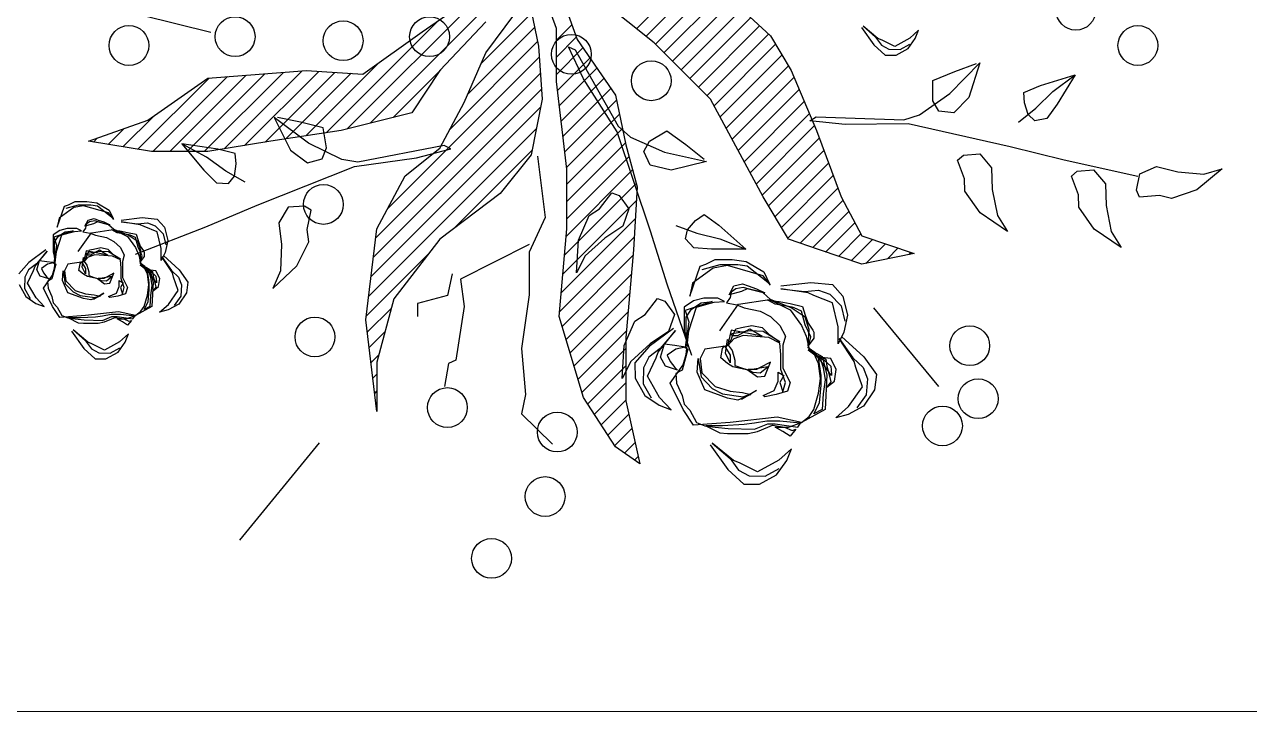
# Model space of a CAD drawing. Header units: inches. Extents: x 2744 to 7136, y -4349 to -2068.
# Drawn here: x 5861.97 to 5880.01, y -4260.3 to -4250.18 of the extents above; entities that cross this region are included whole.
import ezdxf

# ---------------------------------------------------------------- set-up
doc = ezdxf.new("R2010")
doc.units = ezdxf.units.IN
doc.header["$MEASUREMENT"] = 0
doc.linetypes.add('1', pattern=[0])
doc.layers.add('DIM', color=40, linetype='1', lineweight=0)
doc.layers.add('TREE', color=3, linetype='Continuous')

# ---------------------------------------------------------------- blocks, each defined once
blk = doc.blocks.new('06')
at = {"layer": 'TREE', "color": 97, "true_color": 0x446a2a}
for p, q in [((399.31794, 40.30515), (399.48347, 40.47068)), ((399.33501, 40.30943), (399.47364, 40.44806)), ((399.53324, 40.37977), (399.57249, 40.41901)), ((399.54034, 40.37408), (399.58177, 40.4155)), ((399.37367, 40.37736), (399.41072, 40.40315)), ((399.47364, 40.37989), (399.46525, 40.40315)), ((399.54734, 40.36828), (399.59003, 40.41098)), ((399.55373, 40.36189), (399.59829, 40.40645)), ((399.59878, 40.40619), (399.63303, 40.37433)), ((399.42121, 40.36169), (399.44987, 40.40062)), ((399.54634, 40.36927), (399.5072, 40.40062)), ((399.56012, 40.35549), (399.60502, 40.40038)), ((399.56652, 40.34909), (399.61164, 40.39422)), ((399.21638, 40.37686), (399.16535, 40.3895)), ((399.30232, 40.30231), (399.38583, 40.38583)), ((399.42121, 40.38495), (399.38695, 40.34854)), ((399.41779, 40.35384), (399.45516, 40.39121)), ((399.45477, 40.39304), (399.46036, 40.36675)), ((399.48133, 40.39304), (399.48902, 40.3718)), ((399.57291, 40.3427), (399.61827, 40.38806)), ((399.32963, 40.34601), (399.37367, 40.37736)), ((399.40792, 40.33118), (399.4574, 40.38066)), ((399.47364, 40.37132), (399.48506, 40.38274)), ((399.47364, 40.34045), (399.47364, 40.37989)), ((399.5793, 40.3363), (399.6249, 40.38189)), ((399.58569, 40.3299), (399.63152, 40.37573)), ((399.39451, 40.30498), (399.45964, 40.37011)), ((399.46036, 40.36675), (399.46315, 40.32731)), ((399.47364, 40.35853), (399.48846, 40.37335)), ((399.48257, 40.36633), (399.48753, 40.36402)), ((399.49395, 40.34249), (399.48257, 40.36633)), ((399.48902, 40.3718), (399.51768, 40.33034)), ((399.58829, 40.32731), (399.54634, 40.36927)), ((399.59095, 40.32237), (399.63672, 40.36814)), ((399.63303, 40.37433), (399.64841, 40.34854)), ((399.34814, 40.24582), (399.46093, 40.35862)), ((399.40513, 40.32478), (399.42121, 40.36169)), ((399.47364, 40.34574), (399.49339, 40.36549)), ((399.47443, 40.33374), (399.49861, 40.35793)), ((399.48753, 40.36402), (399.51968, 40.30709)), ((399.59542, 40.31405), (399.6415, 40.36013)), ((399.21428, 40.34298), (399.28769, 40.34854)), ((399.22639, 40.29033), (399.28435, 40.34829)), ((399.24165, 40.2928), (399.29684, 40.34799)), ((399.28719, 40.29998), (399.34212, 40.3549)), ((399.28769, 40.34854), (399.32963, 40.34601)), ((399.35208, 40.31371), (399.38759, 40.34922)), ((399.38695, 40.34854), (399.36598, 40.31719)), ((399.47578, 40.3223), (399.50384, 40.35036)), ((399.59989, 40.30573), (399.64628, 40.35212)), ((399.64841, 40.34854), (399.66729, 40.30405)), ((399.75384, 40.34112), (399.77004, 40.34785)), ((399.76654, 40.33149), (399.78886, 40.35438)), ((399.78886, 40.35438), (399.78052, 40.32853)), ((399.16213, 40.29002), (399.21516, 40.34305)), ((399.16954, 40.31163), (399.21428, 40.34298)), ((399.17327, 40.28837), (399.22899, 40.3441)), ((399.18606, 40.28837), (399.24283, 40.34514)), ((399.19885, 40.28837), (399.25667, 40.34619)), ((399.21164, 40.28837), (399.27051, 40.34724)), ((399.25691, 40.29527), (399.3089, 40.34726)), ((399.27207, 40.29765), (399.32096, 40.34654)), ((399.33931, 40.2242), (399.46178, 40.34667)), ((399.48133, 40.27523), (399.47364, 40.34045)), ((399.47713, 40.31086), (399.50907, 40.3428)), ((399.51881, 40.30287), (399.49395, 40.34249)), ((399.60436, 40.29741), (399.65052, 40.34357)), ((399.75368, 40.32613), (399.75384, 40.34112)), ((399.83388, 40.33753), (399.85965, 40.34542)), ((399.84303, 40.33291), (399.85965, 40.34542)), ((399.85965, 40.34542), (399.8464, 40.3236)), ((399.3375, 40.2096), (399.46263, 40.33473)), ((399.47848, 40.29942), (399.51429, 40.33524)), ((399.51768, 40.33034), (399.52537, 40.29343)), ((399.60883, 40.2891), (399.65433, 40.33459)), ((399.74388, 40.31567), (399.76654, 40.33149)), ((399.82152, 40.33227), (399.83388, 40.33753)), ((399.822, 40.32453), (399.82152, 40.33227)), ((399.83052, 40.32049), (399.84303, 40.33291)), ((399.33569, 40.19501), (399.46193, 40.32124)), ((399.38695, 40.2909), (399.40513, 40.32478)), ((399.46315, 40.32731), (399.45477, 40.28584)), ((399.47983, 40.28798), (399.51846, 40.32661)), ((399.62744, 40.25449), (399.58829, 40.32731)), ((399.61331, 40.28078), (399.65814, 40.32561)), ((399.75827, 40.31848), (399.75368, 40.32613)), ((399.78052, 40.32853), (399.76936, 40.31709)), ((399.8176, 40.31013), (399.83052, 40.32049)), ((399.82474, 40.3158), (399.822, 40.32453)), ((399.8464, 40.3236), (399.83871, 40.31284)), ((399.1255, 40.29596), (399.16954, 40.31163)), ((399.15113, 40.29181), (399.17425, 40.31493)), ((399.26352, 40.31369), (399.27574, 40.28943)), ((399.2891, 40.29451), (399.26352, 40.31369)), ((399.28312, 40.31013), (399.26605, 40.31359)), ((399.36598, 40.31719), (399.31355, 40.30405)), ((399.48118, 40.27654), (399.52066, 40.31603)), ((399.61778, 40.27246), (399.66195, 40.31663)), ((399.66233, 40.31112), (399.66689, 40.31415)), ((399.66689, 40.31415), (399.73223, 40.31196)), ((399.73223, 40.31196), (399.74388, 40.31567)), ((399.76936, 40.31709), (399.75827, 40.31848)), ((399.82978, 40.31109), (399.82474, 40.3158)), ((399.83871, 40.31284), (399.82978, 40.31109)), ((399.14012, 40.29359), (399.15187, 40.30534)), ((399.31355, 40.30405), (399.26112, 40.29596)), ((399.30016, 40.30598), (399.28312, 40.31013)), ((399.30263, 40.29119), (399.30016, 40.30598)), ((399.33389, 40.18041), (399.45868, 40.30521)), ((399.48133, 40.26391), (399.52287, 40.30545)), ((399.5437, 40.22902), (399.51881, 40.30287)), ((399.51968, 40.30709), (399.5289, 40.29908)), ((399.54294, 40.29616), (399.55582, 40.30382)), ((399.55582, 40.30382), (399.57, 40.29349)), ((399.62225, 40.26414), (399.66576, 40.30765)), ((399.68862, 40.30842), (399.66233, 40.31112)), ((399.66729, 40.30405), (399.68546, 40.25449)), ((399.73539, 40.30902), (399.68862, 40.30842)), ((399.81139, 40.29182), (399.73539, 40.30902)), ((399.17234, 40.28837), (399.1255, 40.29596)), ((399.12911, 40.29537), (399.13202, 40.29828)), ((399.22163, 40.29011), (399.19496, 40.29394)), ((399.19496, 40.29394), (399.21141, 40.27441)), ((399.2133, 40.28414), (399.19496, 40.29394)), ((399.26112, 40.29596), (399.21428, 40.28837)), ((399.31393, 40.28236), (399.2891, 40.29451)), ((399.48133, 40.25112), (399.52507, 40.29486)), ((399.52537, 40.29343), (399.53376, 40.26208)), ((399.5289, 40.29908), (399.55422, 40.28797)), ((399.5388, 40.28826), (399.54294, 40.29616)), ((399.57, 40.29349), (399.58367, 40.28269)), ((399.62672, 40.25583), (399.66934, 40.29844)), ((399.21428, 40.28837), (399.17234, 40.28837)), ((399.22758, 40.27379), (399.2133, 40.28414)), ((399.23466, 40.28681), (399.22163, 40.29011)), ((399.23537, 40.27909), (399.23466, 40.28681)), ((399.27574, 40.28943), (399.28853, 40.27984)), ((399.29928, 40.28293), (399.30263, 40.29119)), ((399.39023, 40.29272), (399.326, 40.2805)), ((399.36109, 40.27017), (399.38695, 40.2909)), ((399.36964, 40.28372), (399.3952, 40.29043)), ((399.3952, 40.29043), (399.39023, 40.29272)), ((399.39707, 40.2308), (399.45544, 40.28917)), ((399.45477, 40.28584), (399.4317, 40.25702)), ((399.45966, 40.28483), (399.46525, 40.23933)), ((399.48133, 40.23833), (399.52771, 40.2847)), ((399.54338, 40.27806), (399.5388, 40.28826)), ((399.55422, 40.28797), (399.58537, 40.28083)), ((399.63147, 40.24779), (399.67277, 40.28909)), ((399.7721, 40.282), (399.77652, 40.28572)), ((399.77652, 40.28572), (399.7887, 40.28668)), ((399.7887, 40.28668), (399.79743, 40.27627)), ((399.85147, 40.28185), (399.81139, 40.29182)), ((399.23401, 40.27005), (399.23537, 40.27909)), ((399.25089, 40.24841), (399.32334, 40.2771)), ((399.28853, 40.27984), (399.29928, 40.28293)), ((399.326, 40.2805), (399.31393, 40.28236)), ((399.32334, 40.2771), (399.36964, 40.28372)), ((399.48133, 40.23073), (399.48133, 40.27523)), ((399.55896, 40.27449), (399.54338, 40.27806)), ((399.58537, 40.28083), (399.55896, 40.27449)), ((399.63628, 40.23981), (399.6762, 40.27973)), ((399.77739, 40.26808), (399.7721, 40.282)), ((399.79743, 40.27627), (399.79803, 40.26001)), ((399.90638, 40.26979), (399.85147, 40.28185)), ((399.86129, 40.2738), (399.87346, 40.27475)), ((399.87346, 40.27475), (399.88219, 40.26435)), ((399.90779, 40.27164), (399.9202, 40.27715)), ((399.9202, 40.27715), (399.936, 40.27323)), ((399.96917, 40.2754), (399.95026, 40.2598)), ((399.9555, 40.27152), (399.96917, 40.2754)), ((399.21141, 40.27441), (399.22066, 40.26496)), ((399.24193, 40.26554), (399.22758, 40.27379)), ((399.22975, 40.26461), (399.23401, 40.27005)), ((399.34012, 40.23073), (399.36109, 40.27017)), ((399.48084, 40.22505), (399.53041, 40.27462)), ((399.64109, 40.23182), (399.67964, 40.27037)), ((399.77765, 40.25887), (399.77739, 40.26808)), ((399.85686, 40.27008), (399.86129, 40.2738)), ((399.86216, 40.25616), (399.85686, 40.27008)), ((399.90534, 40.25967), (399.90779, 40.27164)), ((399.936, 40.27323), (399.9555, 40.27152)), ((399.4317, 40.25702), (399.38695, 40.22314)), ((399.47964, 40.21106), (399.53311, 40.26453)), ((399.50573, 40.24569), (399.51485, 40.25746)), ((399.51485, 40.25746), (399.52033, 40.25561)), ((399.53376, 40.26208), (399.53096, 40.21505)), ((399.64589, 40.22384), (399.68307, 40.26102)), ((399.78908, 40.24259), (399.77765, 40.25887)), ((399.79803, 40.26001), (399.80179, 40.2408)), ((399.88219, 40.26435), (399.8828, 40.24809)), ((399.90768, 40.25439), (399.90534, 40.25967)), ((399.95026, 40.2598), (399.93145, 40.25332)), ((399.21283, 40.23238), (399.25089, 40.24841)), ((399.28628, 40.24775), (399.2741, 40.24682)), ((399.29123, 40.24476), (399.28628, 40.24775)), ((399.47844, 40.19707), (399.53315, 40.25178)), ((399.52033, 40.25561), (399.52749, 40.24572)), ((399.64631, 40.22314), (399.62744, 40.25449)), ((399.65496, 40.22011), (399.68681, 40.25197)), ((399.68546, 40.25449), (399.70084, 40.22567)), ((399.86241, 40.24695), (399.86216, 40.25616)), ((399.8828, 40.24809), (399.88655, 40.22887)), ((399.92253, 40.25563), (399.90768, 40.25439)), ((399.93145, 40.25332), (399.92253, 40.25563)), ((399.2741, 40.24682), (399.26708, 40.23519)), ((399.28814, 40.23019), (399.29123, 40.24476)), ((399.46525, 40.23933), (399.45337, 40.21354)), ((399.49004, 40.22244), (399.49799, 40.24068)), ((399.49799, 40.24068), (399.50573, 40.24569)), ((399.52749, 40.24572), (399.52315, 40.23284)), ((399.57714, 40.23699), (399.5835, 40.24143)), ((399.5835, 40.24143), (399.59443, 40.23362)), ((399.66443, 40.21679), (399.69126, 40.24363)), ((399.8093, 40.22873), (399.78908, 40.24259)), ((399.80179, 40.2408), (399.8093, 40.22873)), ((399.87384, 40.23066), (399.86241, 40.24695)), ((399.26708, 40.23519), (399.26899, 40.21903)), ((399.28931, 40.22105), (399.28814, 40.23019)), ((399.33173, 40.16297), (399.34012, 40.23073)), ((399.47574, 40.1655), (399.48133, 40.23073)), ((399.47725, 40.18309), (399.53234, 40.23818)), ((399.52315, 40.23284), (399.50958, 40.22386)), ((399.56256, 40.23325), (399.57813, 40.22762)), ((399.56972, 40.22335), (399.57112, 40.23011)), ((399.57112, 40.23011), (399.57714, 40.23699)), ((399.59443, 40.23362), (399.61458, 40.21573)), ((399.67394, 40.21352), (399.69571, 40.23529)), ((399.89406, 40.21681), (399.87384, 40.23066)), ((399.28052, 40.2032), (399.28931, 40.22105)), ((399.38695, 40.22314), (399.3527, 40.17865)), ((399.47605, 40.1691), (399.53153, 40.22458)), ((399.48874, 40.19796), (399.49004, 40.22244)), ((399.50958, 40.22386), (399.49513, 40.21065)), ((399.55605, 40.18961), (399.5437, 40.22902)), ((399.57586, 40.21663), (399.56972, 40.22335)), ((399.57813, 40.22762), (399.59525, 40.2234)), ((399.59525, 40.2234), (399.61458, 40.21573)), ((399.66938, 40.21505), (399.64631, 40.22314)), ((399.6835, 40.21029), (399.70016, 40.22695)), ((399.69306, 40.20706), (399.70895, 40.22295)), ((399.70084, 40.22567), (399.73999, 40.21253)), ((399.88655, 40.22887), (399.89406, 40.21681)), ((399.26899, 40.21903), (399.26824, 40.19947)), ((399.33208, 40.16581), (399.37874, 40.21248)), ((399.45337, 40.2191), (399.40233, 40.19331)), ((399.45337, 40.21354), (399.45337, 40.18168)), ((399.53096, 40.21505), (399.52537, 40.14983)), ((399.58905, 40.21568), (399.57586, 40.21663)), ((399.61458, 40.21573), (399.58905, 40.21568)), ((399.70084, 40.20444), (399.66938, 40.21505)), ((399.73999, 40.21253), (399.70084, 40.20444)), ((399.70385, 40.20506), (399.71852, 40.21973)), ((399.71997, 40.20839), (399.7281, 40.21652)), ((399.73609, 40.21172), (399.73767, 40.2133)), ((399.26267, 40.18639), (399.28052, 40.2032)), ((399.47794, 40.1582), (399.53061, 40.21087)), ((399.49513, 40.21065), (399.48874, 40.19796)), ((399.26824, 40.19947), (399.26267, 40.18639)), ((399.39604, 40.19736), (399.39255, 40.18118)), ((399.40233, 40.19331), (399.40513, 40.17309)), ((399.48091, 40.14838), (399.52941, 40.19688)), ((399.3527, 40.17865), (399.34012, 40.13162)), ((399.39255, 40.18118), (399.37018, 40.17511)), ((399.37018, 40.17511), (399.37018, 40.1655)), ((399.45337, 40.18168), (399.44777, 40.14174)), ((399.48388, 40.13856), (399.52821, 40.18289)), ((399.33285, 40.1538), (399.35087, 40.17182)), ((399.40513, 40.17309), (399.39884, 40.13314)), ((399.49391, 40.10533), (399.47574, 40.1655)), ((399.48684, 40.12874), (399.52701, 40.1689)), ((399.53195, 40.1621), (399.53968, 40.16711)), ((399.75817, 40.11342), (399.70993, 40.17208)), ((399.34012, 40.09471), (399.33173, 40.16297)), ((399.52399, 40.14386), (399.53195, 40.1621)), ((399.33425, 40.14241), (399.3462, 40.15435)), ((399.48981, 40.11891), (399.52581, 40.15491)), ((399.52537, 40.14983), (399.52537, 40.1028)), ((399.44777, 40.14174), (399.45057, 40.10735)), ((399.49278, 40.10909), (399.52537, 40.14169)), ((399.52269, 40.11938), (399.52399, 40.14386)), ((399.33565, 40.13102), (399.34153, 40.13689)), ((399.34012, 40.13162), (399.34012, 40.09471)), ((399.39325, 40.13061), (399.39045, 40.11342)), ((399.39884, 40.13314), (399.39325, 40.13061)), ((399.49701, 40.10053), (399.52537, 40.1289)), ((399.52908, 40.13208), (399.52269, 40.11938)), ((399.53206, 40.13107), (399.53233, 40.11954)), ((399.33705, 40.11963), (399.34012, 40.12269)), ((399.50201, 40.09275), (399.52537, 40.11611)), ((399.33845, 40.10824), (399.34012, 40.1099)), ((399.45057, 40.10735), (399.44777, 40.0932)), ((399.51768, 40.06842), (399.49391, 40.10533)), ((399.50702, 40.08497), (399.52537, 40.10332)), ((399.52537, 40.1028), (399.53586, 40.05578)), ((399.33985, 40.09685), (399.34012, 40.09711)), ((399.44777, 40.0932), (399.47084, 40.07044)), ((399.51203, 40.07719), (399.52761, 40.09277)), ((399.51704, 40.06941), (399.52994, 40.08231)), ((399.23805, 39.99915), (399.29747, 40.07145)), ((399.53586, 40.05578), (399.51768, 40.06842)), ((399.52426, 40.06384), (399.53227, 40.07185)), ((399.53181, 40.0586), (399.53461, 40.06139))]:
    blk.add_line(p, q, dxfattribs=at)
at = {"layer": 'TREE', "color": 30, "true_color": 0xef731a}
for p, q in [((399.70081, 40.38057), (399.70999, 40.36776)), ((399.70186, 40.38152), (399.71111, 40.37339)), ((399.71295, 40.37241), (399.70186, 40.38152)), ((399.74315, 40.37858), (399.73658, 40.37265)), ((399.74065, 40.37236), (399.74315, 40.37858)), ((399.70999, 40.36776), (399.71832, 40.36012)), ((399.71111, 40.37339), (399.71551, 40.36747)), ((399.71597, 40.37118), (399.71295, 40.37241)), ((399.71551, 40.36747), (399.72102, 40.36453)), ((399.72542, 40.36652), (399.71597, 40.37118)), ((399.73658, 40.37265), (399.72542, 40.36652)), ((399.72942, 40.3642), (399.73677, 40.36821)), ((399.73539, 40.36498), (399.74065, 40.37236)), ((399.71832, 40.36012), (399.7264, 40.36016)), ((399.72102, 40.36453), (399.72942, 40.3642)), ((399.7264, 40.36016), (399.73539, 40.36498)), ((399.77004, 40.34785), (399.78638, 40.35389)), ((399.22066, 40.26496), (399.22975, 40.26461)), ((399.10222, 40.23204), (399.1076, 40.24762)), ((399.1076, 40.24762), (399.11054, 40.24868)), ((399.11788, 40.24833), (399.10858, 40.24585)), ((399.11054, 40.24868), (399.11543, 40.25116)), ((399.12179, 40.24797), (399.11445, 40.24656)), ((399.11543, 40.25116), (399.12424, 40.25116)), ((399.12718, 40.24833), (399.11788, 40.24833)), ((399.14039, 40.24266), (399.12179, 40.24797)), ((399.12424, 40.25116), (399.13158, 40.2501)), ((399.13207, 40.24762), (399.12718, 40.24833)), ((399.13158, 40.2501), (399.14088, 40.24479)), ((399.14381, 40.23841), (399.13207, 40.24762)), ((399.10369, 40.23877), (399.10222, 40.23204)), ((399.11445, 40.24656), (399.10369, 40.23877)), ((399.12522, 40.23735), (399.12962, 40.23841)), ((399.12962, 40.23841), (399.13256, 40.23735)), ((399.1443, 40.23771), (399.14039, 40.24266)), ((399.14088, 40.24479), (399.14381, 40.23841)), ((399.14969, 40.23735), (399.16535, 40.23912)), ((399.16535, 40.23912), (399.1766, 40.23806)), ((399.10418, 40.22957), (399.09928, 40.22638)), ((399.11396, 40.22921), (399.09977, 40.22461)), ((399.10956, 40.23098), (399.10418, 40.22957)), ((399.10809, 40.2285), (399.11396, 40.22921)), ((399.1169, 40.23098), (399.10956, 40.23098)), ((399.11494, 40.22886), (399.12033, 40.22921)), ((399.12033, 40.22921), (399.1169, 40.23098)), ((399.12326, 40.23134), (399.1213, 40.2285)), ((399.12277, 40.23275), (399.12522, 40.23735)), ((399.12913, 40.23452), (399.12277, 40.23275)), ((399.12375, 40.23417), (399.12326, 40.23134)), ((399.1262, 40.23594), (399.12375, 40.23417)), ((399.13011, 40.23665), (399.1262, 40.23594)), ((399.12767, 40.2278), (399.14381, 40.23027)), ((399.13207, 40.23594), (399.12913, 40.23452)), ((399.13403, 40.23558), (399.13011, 40.23665)), ((399.14039, 40.23381), (399.13207, 40.23594)), ((399.13256, 40.23735), (399.13696, 40.23594)), ((399.14137, 40.23381), (399.13403, 40.23558)), ((399.13696, 40.23594), (399.14137, 40.23381)), ((399.1443, 40.23027), (399.14039, 40.23381)), ((399.14284, 40.22992), (399.14871, 40.22921)), ((399.14675, 40.2278), (399.14284, 40.22992)), ((399.14381, 40.23027), (399.15458, 40.22497)), ((399.15507, 40.22603), (399.1443, 40.23027)), ((399.14871, 40.22921), (399.15458, 40.22815)), ((399.14969, 40.23594), (399.16192, 40.23452)), ((399.16388, 40.23381), (399.14969, 40.23594)), ((399.16043, 40.21201), (399.21283, 40.23238)), ((399.16192, 40.23452), (399.16926, 40.23523)), ((399.16681, 40.2324), (399.16388, 40.23381)), ((399.1766, 40.2285), (399.16681, 40.2324)), ((399.16926, 40.23523), (399.17513, 40.23311)), ((399.17513, 40.23311), (399.18101, 40.22709)), ((399.1766, 40.23806), (399.18198, 40.23204)), ((399.18198, 40.23204), (399.18443, 40.22213)), ((399.09928, 40.22638), (399.09928, 40.22213)), ((399.09928, 40.22213), (399.09928, 40.21364)), ((399.09977, 40.22461), (399.10173, 40.21859)), ((399.10026, 40.22107), (399.1032, 40.22532)), ((399.10026, 40.20939), (399.10026, 40.22107)), ((399.10173, 40.21399), (399.10565, 40.22638)), ((399.1032, 40.22532), (399.10809, 40.2285)), ((399.10565, 40.22638), (399.11103, 40.2278)), ((399.11103, 40.2278), (399.11494, 40.22886)), ((399.11788, 40.21399), (399.12767, 40.2278)), ((399.1213, 40.2285), (399.12669, 40.22744)), ((399.12669, 40.22744), (399.1306, 40.22603)), ((399.1306, 40.22603), (399.13892, 40.22426)), ((399.13892, 40.22426), (399.1443, 40.22143)), ((399.1443, 40.22143), (399.1492, 40.21682)), ((399.15556, 40.22638), (399.14675, 40.2278)), ((399.15458, 40.22815), (399.16094, 40.22673)), ((399.15458, 40.22497), (399.16045, 40.21682)), ((399.16241, 40.22107), (399.15507, 40.22603)), ((399.15654, 40.22603), (399.15556, 40.22638)), ((399.16045, 40.22426), (399.15654, 40.22603)), ((399.16241, 40.21718), (399.16045, 40.22426)), ((399.16094, 40.22673), (399.16241, 40.22213)), ((399.16241, 40.22213), (399.16388, 40.21789)), ((399.16437, 40.2147), (399.16241, 40.22107)), ((399.17954, 40.21612), (399.1766, 40.2285)), ((399.18101, 40.22709), (399.18296, 40.21895)), ((399.18443, 40.22213), (399.18247, 40.21328)), ((399.09374, 40.21522), (399.08111, 40.2058)), ((399.08581, 40.20293), (399.09471, 40.21419)), ((399.09471, 40.21419), (399.08675, 40.20478)), ((399.09928, 40.21364), (399.10026, 40.20939)), ((399.10173, 40.21859), (399.09977, 40.2055)), ((399.10026, 40.2016), (399.10173, 40.21399)), ((399.12375, 40.21435), (399.12179, 40.20621)), ((399.13354, 40.21399), (399.12326, 40.21222)), ((399.12326, 40.21222), (399.12473, 40.21152)), ((399.1399, 40.21116), (399.12375, 40.21435)), ((399.12424, 40.21081), (399.1262, 40.21505)), ((399.12473, 40.21152), (399.12718, 40.21152)), ((399.13011, 40.21152), (399.12522, 40.20975)), ((399.1262, 40.21505), (399.12913, 40.21576)), ((399.12718, 40.21152), (399.13354, 40.21505)), ((399.12913, 40.21576), (399.13452, 40.21682)), ((399.14333, 40.21045), (399.13011, 40.21152)), ((399.13354, 40.21505), (399.1399, 40.21116)), ((399.14039, 40.21364), (399.13354, 40.21399)), ((399.13452, 40.21682), (399.1399, 40.21576)), ((399.1399, 40.21576), (399.14333, 40.21222)), ((399.1492, 40.20833), (399.14039, 40.21364)), ((399.14333, 40.21222), (399.1492, 40.20833)), ((399.1492, 40.21682), (399.15213, 40.21116)), ((399.15213, 40.21116), (399.15067, 40.20656)), ((399.16045, 40.21682), (399.1629, 40.21116)), ((399.16535, 40.21081), (399.16241, 40.21718)), ((399.1629, 40.21116), (399.16437, 40.20444)), ((399.16388, 40.21789), (399.16633, 40.21435)), ((399.16388, 40.20621), (399.16437, 40.2147)), ((399.16633, 40.21435), (399.16681, 40.21328)), ((399.16681, 40.21328), (399.16681, 40.2101)), ((399.17954, 40.20727), (399.17954, 40.21612)), ((399.18247, 40.21328), (399.17954, 40.20727)), ((399.18117, 40.21096), (399.19283, 40.20035)), ((399.08111, 40.2058), (399.07363, 40.19732)), ((399.08675, 40.20478), (399.08092, 40.20028)), ((399.08464, 40.19989), (399.08581, 40.20293)), ((399.08705, 40.20019), (399.08901, 40.20727)), ((399.08901, 40.20727), (399.09439, 40.20656)), ((399.09488, 40.20444), (399.09048, 40.20125)), ((399.09439, 40.20656), (399.09879, 40.20585)), ((399.09977, 40.2055), (399.09488, 40.20444)), ((399.10124, 40.20444), (399.0983, 40.19346)), ((399.09879, 40.20585), (399.10124, 40.20444)), ((399.11005, 40.20444), (399.1076, 40.19948)), ((399.12179, 40.20621), (399.11005, 40.20444)), ((399.11837, 40.19983), (399.11935, 40.20479)), ((399.11935, 40.20479), (399.12033, 40.20621)), ((399.12033, 40.20621), (399.12326, 40.20125)), ((399.12082, 40.20231), (399.12179, 40.20939)), ((399.12326, 40.19736), (399.12082, 40.20231)), ((399.12179, 40.20939), (399.12326, 40.20798)), ((399.12522, 40.20975), (399.12228, 40.20656)), ((399.12228, 40.20656), (399.12424, 40.20373)), ((399.12326, 40.20798), (399.12424, 40.21081)), ((399.12424, 40.20373), (399.12571, 40.19877)), ((399.1492, 40.20762), (399.14333, 40.21045)), ((399.14969, 40.2016), (399.1492, 40.20762)), ((399.15067, 40.20656), (399.15067, 40.19453)), ((399.16388, 40.20514), (399.16535, 40.21081)), ((399.16681, 40.2101), (399.16388, 40.20621)), ((399.1673, 40.20267), (399.16388, 40.20514)), ((399.16388, 40.20408), (399.17024, 40.19913)), ((399.16681, 40.20231), (399.16388, 40.20408)), ((399.16437, 40.20444), (399.17122, 40.20054)), ((399.16926, 40.197), (399.16681, 40.20231)), ((399.17611, 40.19063), (399.1673, 40.20267)), ((399.18011, 40.21002), (399.18711, 40.19989)), ((399.18787, 40.19795), (399.18011, 40.21002)), ((399.57291, 40.18067), (399.5806, 40.20292)), ((399.5806, 40.20292), (399.58479, 40.20444)), ((399.59528, 40.20393), (399.582, 40.20039)), ((399.58479, 40.20444), (399.59178, 40.20798)), ((399.60087, 40.20342), (399.59039, 40.2014)), ((399.59178, 40.20798), (399.60437, 40.20798)), ((399.60856, 40.20393), (399.59528, 40.20393)), ((399.62744, 40.19584), (399.60087, 40.20342)), ((399.60437, 40.20798), (399.61485, 40.20646)), ((399.61555, 40.20292), (399.60856, 40.20393)), ((399.61485, 40.20646), (399.62814, 40.19887)), ((399.63233, 40.18977), (399.61555, 40.20292)), ((399.07809, 40.19471), (399.07792, 40.18631)), ((399.08092, 40.20028), (399.07809, 40.19471)), ((399.08016, 40.19035), (399.08464, 40.19989)), ((399.0895, 40.19559), (399.08705, 40.20019)), ((399.09586, 40.19346), (399.0895, 40.19559)), ((399.09048, 40.20125), (399.09194, 40.19807)), ((399.09194, 40.19807), (399.09439, 40.19488)), ((399.09194, 40.18674), (399.09879, 40.1963)), ((399.09439, 40.19488), (399.09586, 40.19346)), ((399.0983, 40.19346), (399.09488, 40.19169)), ((399.09879, 40.1963), (399.10026, 40.2016)), ((399.10613, 40.1924), (399.10662, 40.19948)), ((399.10662, 40.19948), (399.10809, 40.18992)), ((399.1076, 40.19948), (399.10858, 40.19205)), ((399.12179, 40.197), (399.11837, 40.19983)), ((399.12473, 40.19523), (399.12179, 40.197)), ((399.12326, 40.20125), (399.12326, 40.19736)), ((399.13256, 40.19346), (399.12473, 40.19523)), ((399.12571, 40.19877), (399.12571, 40.19594)), ((399.12571, 40.19594), (399.12962, 40.19453)), ((399.12962, 40.19453), (399.13207, 40.19382)), ((399.13207, 40.19382), (399.13745, 40.18992)), ((399.14284, 40.19523), (399.13256, 40.19346)), ((399.13256, 40.19382), (399.13501, 40.1924)), ((399.13696, 40.19382), (399.13256, 40.19382)), ((399.13892, 40.19488), (399.13696, 40.19382)), ((399.1443, 40.19771), (399.13892, 40.19488)), ((399.13892, 40.19205), (399.14284, 40.19523)), ((399.14137, 40.19028), (399.1443, 40.19771)), ((399.14969, 40.19382), (399.14969, 40.2016)), ((399.15213, 40.18709), (399.14969, 40.19382)), ((399.15067, 40.19453), (399.15458, 40.18709)), ((399.16828, 40.20125), (399.17318, 40.19913)), ((399.16926, 40.19983), (399.16828, 40.20125)), ((399.16926, 40.20019), (399.1722, 40.19877)), ((399.17562, 40.19948), (399.16926, 40.20019)), ((399.17073, 40.19063), (399.16926, 40.19983)), ((399.17024, 40.18922), (399.16926, 40.197)), ((399.17024, 40.19913), (399.17171, 40.19488)), ((399.17122, 40.20054), (399.17367, 40.19099)), ((399.17171, 40.19488), (399.17269, 40.18851)), ((399.1722, 40.19877), (399.17562, 40.19559)), ((399.17318, 40.19913), (399.17367, 40.19559)), ((399.17367, 40.19559), (399.17464, 40.19169)), ((399.17856, 40.19382), (399.17562, 40.19948)), ((399.17562, 40.19559), (399.17611, 40.19134)), ((399.17758, 40.1878), (399.17856, 40.19382)), ((399.18711, 40.19989), (399.19248, 40.19484)), ((399.18874, 40.19481), (399.18787, 40.19795)), ((399.19227, 40.18489), (399.18874, 40.19481)), ((399.19248, 40.19484), (399.19476, 40.18902)), ((399.19283, 40.20035), (399.19945, 40.19119)), ((399.59039, 40.2014), (399.57501, 40.19028)), ((399.63303, 40.18876), (399.62744, 40.19584)), ((399.62814, 40.19887), (399.63233, 40.18977)), ((399.07382, 40.18925), (399.07881, 40.18035)), ((399.07792, 40.18631), (399.08206, 40.17903)), ((399.0865, 40.17931), (399.08016, 40.19035)), ((399.09879, 40.17293), (399.09194, 40.18674)), ((399.09488, 40.19169), (399.09537, 40.18674)), ((399.09537, 40.18674), (399.0983, 40.18037)), ((399.11005, 40.1832), (399.10613, 40.1924)), ((399.10809, 40.18992), (399.11396, 40.18391)), ((399.10858, 40.19205), (399.11543, 40.18497)), ((399.11396, 40.18391), (399.11935, 40.18108)), ((399.11543, 40.18497), (399.12326, 40.18249)), ((399.13501, 40.1924), (399.13892, 40.19205)), ((399.13745, 40.18992), (399.14137, 40.19028)), ((399.14626, 40.18285), (399.14822, 40.1878)), ((399.14822, 40.1924), (399.15116, 40.19063)), ((399.14822, 40.1878), (399.14822, 40.1924)), ((399.15116, 40.19063), (399.1492, 40.18709)), ((399.1492, 40.18709), (399.15067, 40.18214)), ((399.15067, 40.18214), (399.15213, 40.18709)), ((399.15458, 40.18709), (399.15311, 40.18249)), ((399.16926, 40.18143), (399.17024, 40.18922)), ((399.16975, 40.17647), (399.17073, 40.18568)), ((399.17073, 40.18568), (399.17073, 40.19063)), ((399.17269, 40.18851), (399.17171, 40.18108)), ((399.17367, 40.19099), (399.17269, 40.17293)), ((399.17367, 40.18462), (399.17758, 40.1878)), ((399.17562, 40.18745), (399.17367, 40.18462)), ((399.17464, 40.19169), (399.17562, 40.18745)), ((399.17611, 40.19134), (399.17611, 40.19063)), ((399.18489, 40.17451), (399.19227, 40.18489)), ((399.19476, 40.18902), (399.19411, 40.18064)), ((399.19945, 40.19119), (399.19848, 40.18317)), ((399.57434, 40.13645), (399.55605, 40.18961)), ((399.57501, 40.19028), (399.57291, 40.18067)), ((399.60227, 40.18168), (399.60577, 40.18826)), ((399.61136, 40.18421), (399.60227, 40.18168)), ((399.60367, 40.1837), (399.60297, 40.17966)), ((399.60716, 40.18623), (399.60367, 40.1837)), ((399.60577, 40.18826), (399.61206, 40.18977)), ((399.61276, 40.18724), (399.60716, 40.18623)), ((399.61555, 40.18623), (399.61136, 40.18421)), ((399.61206, 40.18977), (399.61625, 40.18826)), ((399.61835, 40.18573), (399.61276, 40.18724)), ((399.62744, 40.1832), (399.61555, 40.18623)), ((399.61625, 40.18826), (399.62254, 40.18623)), ((399.62884, 40.1832), (399.61835, 40.18573)), ((399.62254, 40.18623), (399.62884, 40.1832)), ((399.64072, 40.18826), (399.66309, 40.19078)), ((399.64072, 40.18623), (399.6582, 40.18421)), ((399.66099, 40.1832), (399.64072, 40.18623)), ((399.6582, 40.18421), (399.66868, 40.18522)), ((399.66309, 40.19078), (399.67917, 40.18927)), ((399.66868, 40.18522), (399.67707, 40.18219)), ((399.67917, 40.18927), (399.68686, 40.18067)), ((399.07881, 40.18035), (399.08629, 40.17523)), ((399.08629, 40.17523), (399.09255, 40.17285)), ((399.09255, 40.17285), (399.0865, 40.17931)), ((399.0983, 40.18037), (399.09928, 40.17577)), ((399.09928, 40.17577), (399.10222, 40.17258)), ((399.12179, 40.17895), (399.11005, 40.1832)), ((399.11935, 40.18108), (399.13011, 40.17966)), ((399.12718, 40.17789), (399.12179, 40.17895)), ((399.12326, 40.18249), (399.12962, 40.18178)), ((399.13403, 40.18072), (399.12718, 40.17789)), ((399.13696, 40.18285), (399.12913, 40.17824)), ((399.12962, 40.18178), (399.13403, 40.18072)), ((399.13011, 40.17966), (399.13305, 40.18072)), ((399.13305, 40.18072), (399.13696, 40.18285)), ((399.14039, 40.18037), (399.14626, 40.18285)), ((399.14137, 40.17966), (399.14039, 40.18037)), ((399.14724, 40.18072), (399.14137, 40.17966)), ((399.15311, 40.18249), (399.14724, 40.18072)), ((399.16681, 40.17293), (399.16926, 40.18143)), ((399.16681, 40.17081), (399.16975, 40.17647)), ((399.17171, 40.18108), (399.17122, 40.17293)), ((399.17823, 40.16868), (399.18489, 40.17451)), ((399.19264, 40.1748), (399.18469, 40.17044)), ((399.19411, 40.18064), (399.18928, 40.1738)), ((399.19848, 40.18317), (399.19264, 40.1748)), ((399.53968, 40.16711), (399.54881, 40.17888)), ((399.54881, 40.17888), (399.55428, 40.17704)), ((399.55428, 40.17704), (399.56144, 40.16714)), ((399.57571, 40.17713), (399.56872, 40.17258)), ((399.58969, 40.17663), (399.56941, 40.17005)), ((399.57431, 40.17106), (399.5813, 40.17561)), ((399.5834, 40.17915), (399.57571, 40.17713)), ((399.5778, 40.17258), (399.58549, 40.1746)), ((399.5813, 40.17561), (399.58969, 40.17663)), ((399.59388, 40.17915), (399.5834, 40.17915)), ((399.58549, 40.1746), (399.59109, 40.17612)), ((399.59109, 40.17612), (399.59878, 40.17663)), ((399.59878, 40.17663), (399.59388, 40.17915)), ((399.59528, 40.15488), (399.60926, 40.1746)), ((399.60297, 40.17966), (399.60017, 40.17561)), ((399.60017, 40.17561), (399.60786, 40.1741)), ((399.60926, 40.1746), (399.63233, 40.17814)), ((399.63303, 40.17814), (399.62744, 40.1832)), ((399.63093, 40.17764), (399.63932, 40.17663)), ((399.63653, 40.1746), (399.63093, 40.17764)), ((399.63233, 40.17814), (399.64771, 40.17056)), ((399.64841, 40.17208), (399.63303, 40.17814)), ((399.64911, 40.17258), (399.63653, 40.1746)), ((399.63932, 40.17663), (399.64771, 40.17511)), ((399.64771, 40.17511), (399.6568, 40.17309)), ((399.66519, 40.18118), (399.66099, 40.1832)), ((399.67917, 40.17561), (399.66519, 40.18118)), ((399.67707, 40.18219), (399.68546, 40.17359)), ((399.68336, 40.15792), (399.67917, 40.17561)), ((399.68686, 40.18067), (399.69035, 40.16651)), ((399.10418, 40.16479), (399.09879, 40.17293)), ((399.10222, 40.17258), (399.10565, 40.16621)), ((399.12326, 40.16621), (399.10418, 40.16479)), ((399.10565, 40.16621), (399.11005, 40.16444)), ((399.14773, 40.16904), (399.12326, 40.16621)), ((399.13599, 40.16586), (399.1306, 40.16515)), ((399.14235, 40.16692), (399.13599, 40.16586)), ((399.13599, 40.16267), (399.14284, 40.1655)), ((399.1492, 40.16692), (399.14235, 40.16692)), ((399.14284, 40.1655), (399.14675, 40.1655)), ((399.14675, 40.1655), (399.1585, 40.16373)), ((399.16045, 40.16621), (399.14773, 40.16904)), ((399.15996, 40.16586), (399.1492, 40.16692)), ((399.1536, 40.16373), (399.16045, 40.16621)), ((399.1585, 40.16373), (399.15996, 40.16586)), ((399.17269, 40.17293), (399.16045, 40.16621)), ((399.16045, 40.16621), (399.16437, 40.1694)), ((399.16437, 40.1694), (399.16681, 40.17293)), ((399.17122, 40.17293), (399.16681, 40.17081)), ((399.18469, 40.17044), (399.17823, 40.16868)), ((399.56144, 40.16714), (399.5571, 40.15427)), ((399.56872, 40.17258), (399.56872, 40.16651)), ((399.56872, 40.16651), (399.56872, 40.15438)), ((399.56941, 40.17005), (399.57221, 40.16146)), ((399.57011, 40.165), (399.57431, 40.17106)), ((399.57221, 40.15488), (399.5778, 40.17258)), ((399.60786, 40.1741), (399.61346, 40.17208)), ((399.61346, 40.17208), (399.62534, 40.16955)), ((399.62534, 40.16955), (399.63303, 40.1655)), ((399.63303, 40.1655), (399.64002, 40.15893)), ((399.64771, 40.17056), (399.6561, 40.15893)), ((399.6589, 40.165), (399.64841, 40.17208)), ((399.65051, 40.17208), (399.64911, 40.17258)), ((399.6561, 40.16955), (399.65051, 40.17208)), ((399.6589, 40.15943), (399.6561, 40.16955)), ((399.6568, 40.17309), (399.6589, 40.16651)), ((399.6589, 40.16651), (399.66099, 40.16045)), ((399.68546, 40.17359), (399.68826, 40.16196)), ((399.69035, 40.16651), (399.68756, 40.15387)), ((399.11005, 40.16444), (399.11543, 40.16373)), ((399.11054, 40.16444), (399.11788, 40.1609)), ((399.11935, 40.16444), (399.11054, 40.16444)), ((399.11543, 40.16373), (399.12228, 40.16302)), ((399.11788, 40.1609), (399.12179, 40.16055)), ((399.1306, 40.16515), (399.11935, 40.16444)), ((399.12179, 40.16055), (399.1262, 40.16055)), ((399.12228, 40.16302), (399.13599, 40.16267)), ((399.1262, 40.16055), (399.13256, 40.16055)), ((399.13256, 40.16055), (399.13745, 40.16161)), ((399.13745, 40.16161), (399.14284, 40.16373)), ((399.14284, 40.16373), (399.14528, 40.16479)), ((399.14528, 40.16479), (399.15164, 40.16373)), ((399.14675, 40.16373), (399.1536, 40.16373)), ((399.15067, 40.16161), (399.14675, 40.16373)), ((399.15458, 40.15913), (399.15067, 40.16161)), ((399.15164, 40.16373), (399.15556, 40.16196)), ((399.15752, 40.16267), (399.15458, 40.15913)), ((399.15556, 40.16196), (399.15752, 40.16267)), ((399.5608, 40.15664), (399.54275, 40.14318)), ((399.57221, 40.16146), (399.56941, 40.14275)), ((399.57011, 40.14831), (399.57011, 40.165)), ((399.60437, 40.15033), (399.60716, 40.1564)), ((399.60716, 40.1564), (399.61136, 40.15741)), ((399.60856, 40.15134), (399.61765, 40.1564)), ((399.61136, 40.15741), (399.61905, 40.15893)), ((399.61765, 40.1564), (399.62674, 40.15084)), ((399.61905, 40.15893), (399.62674, 40.15741)), ((399.62674, 40.15741), (399.63163, 40.15236)), ((399.64002, 40.15893), (399.64422, 40.15084)), ((399.6561, 40.15893), (399.6596, 40.15084)), ((399.66169, 40.15589), (399.6589, 40.165)), ((399.66309, 40.15033), (399.6589, 40.15943)), ((399.66099, 40.16045), (399.66449, 40.15539)), ((399.68336, 40.14528), (399.68336, 40.15792)), ((399.11289, 40.15455), (399.12207, 40.14174)), ((399.11394, 40.1555), (399.12319, 40.14737)), ((399.12502, 40.14639), (399.11394, 40.1555)), ((399.12319, 40.14737), (399.12758, 40.14145)), ((399.15522, 40.15256), (399.14865, 40.14663)), ((399.15272, 40.14634), (399.15522, 40.15256)), ((399.5571, 40.15427), (399.54353, 40.14528)), ((399.54947, 40.13908), (399.56218, 40.15516)), ((399.56218, 40.15516), (399.55082, 40.14173)), ((399.56872, 40.15438), (399.57011, 40.14831)), ((399.57011, 40.13719), (399.57221, 40.15488)), ((399.59947, 40.1382), (399.60087, 40.14831)), ((399.60367, 40.15539), (399.60087, 40.14376)), ((399.60087, 40.14831), (399.60297, 40.14629)), ((399.60577, 40.14882), (399.60157, 40.14427)), ((399.61765, 40.15488), (399.60297, 40.15236)), ((399.60297, 40.15236), (399.60507, 40.15134)), ((399.60297, 40.14629), (399.60437, 40.15033)), ((399.62674, 40.15084), (399.60367, 40.15539)), ((399.60507, 40.15134), (399.60856, 40.15134)), ((399.61276, 40.15134), (399.60577, 40.14882)), ((399.63163, 40.14983), (399.61276, 40.15134)), ((399.62744, 40.15438), (399.61765, 40.15488)), ((399.64002, 40.14679), (399.62744, 40.15438)), ((399.63163, 40.15236), (399.64002, 40.14679)), ((399.64002, 40.14578), (399.63163, 40.14983)), ((399.64422, 40.15084), (399.64212, 40.14427)), ((399.6596, 40.15084), (399.66169, 40.14123)), ((399.66099, 40.14376), (399.66169, 40.15589)), ((399.66099, 40.14224), (399.66309, 40.15033)), ((399.66519, 40.14932), (399.66099, 40.14376)), ((399.66449, 40.15539), (399.66519, 40.15387)), ((399.66519, 40.15387), (399.66519, 40.14932)), ((399.68756, 40.15387), (399.68336, 40.14528)), ((399.68418, 40.14921), (399.69418, 40.13474)), ((399.69527, 40.13197), (399.68418, 40.14921)), ((399.6857, 40.15055), (399.70235, 40.13539)), ((399.12207, 40.14174), (399.1304, 40.1341)), ((399.12804, 40.14516), (399.12502, 40.14639)), ((399.12758, 40.14145), (399.13309, 40.13851)), ((399.13749, 40.1405), (399.12804, 40.14516)), ((399.13309, 40.13851), (399.14149, 40.13818)), ((399.14865, 40.14663), (399.13749, 40.1405)), ((399.13847, 40.13414), (399.14747, 40.13896)), ((399.14149, 40.13818), (399.14885, 40.14219)), ((399.14747, 40.13896), (399.15272, 40.14634)), ((399.54353, 40.14528), (399.52908, 40.13208)), ((399.54275, 40.14318), (399.53206, 40.13107)), ((399.55082, 40.14173), (399.54248, 40.13529)), ((399.54779, 40.13473), (399.54947, 40.13908)), ((399.55124, 40.13516), (399.55403, 40.14528)), ((399.55403, 40.14528), (399.56172, 40.14427)), ((399.56242, 40.14123), (399.55613, 40.13668)), ((399.56172, 40.14427), (399.56802, 40.14325)), ((399.56941, 40.14275), (399.56242, 40.14123)), ((399.57151, 40.14123), (399.56732, 40.12556)), ((399.56802, 40.14325), (399.57151, 40.14123)), ((399.58409, 40.14123), (399.5806, 40.13415)), ((399.60087, 40.14376), (399.58409, 40.14123)), ((399.59598, 40.13466), (399.59738, 40.14174)), ((399.59738, 40.14174), (399.59878, 40.14376)), ((399.59878, 40.14376), (399.60297, 40.13668)), ((399.60297, 40.13112), (399.59947, 40.1382)), ((399.60157, 40.14427), (399.60437, 40.14022)), ((399.60437, 40.14022), (399.60647, 40.13314)), ((399.64072, 40.13719), (399.64002, 40.14578)), ((399.64212, 40.14427), (399.64212, 40.12707)), ((399.66589, 40.1387), (399.66099, 40.14224)), ((399.66099, 40.14073), (399.67008, 40.13365)), ((399.66519, 40.1382), (399.66099, 40.14073)), ((399.66169, 40.14123), (399.67148, 40.13567)), ((399.66868, 40.13061), (399.66519, 40.1382)), ((399.67847, 40.12151), (399.66589, 40.1387)), ((399.1304, 40.1341), (399.13847, 40.13414)), ((399.54248, 40.13529), (399.53843, 40.12734)), ((399.5414, 40.12111), (399.54779, 40.13473)), ((399.55473, 40.12859), (399.55124, 40.13516)), ((399.55613, 40.13668), (399.55823, 40.13213)), ((399.55823, 40.13213), (399.56172, 40.12758)), ((399.55823, 40.11595), (399.56802, 40.1296)), ((399.56802, 40.1296), (399.57011, 40.13719)), ((399.5785, 40.12404), (399.5792, 40.13415)), ((399.5792, 40.13415), (399.5813, 40.1205)), ((399.5806, 40.13415), (399.582, 40.12353)), ((399.60087, 40.13061), (399.59598, 40.13466)), ((399.60507, 40.12808), (399.60087, 40.13061)), ((399.60297, 40.13668), (399.60297, 40.13112)), ((399.60647, 40.13314), (399.60647, 40.1291)), ((399.60647, 40.1291), (399.61206, 40.12707)), ((399.63303, 40.13162), (399.62534, 40.12758)), ((399.62884, 40.12101), (399.63303, 40.13162)), ((399.64072, 40.12606), (399.64072, 40.13719)), ((399.66729, 40.13668), (399.67428, 40.13365)), ((399.66868, 40.13466), (399.66729, 40.13668)), ((399.66868, 40.13516), (399.67288, 40.13314)), ((399.67777, 40.13415), (399.66868, 40.13516)), ((399.67078, 40.12151), (399.66868, 40.13466)), ((399.67008, 40.11949), (399.66868, 40.13061)), ((399.67008, 40.13365), (399.67218, 40.12758)), ((399.67148, 40.13567), (399.67497, 40.12202)), ((399.67288, 40.13314), (399.67777, 40.12859)), ((399.67428, 40.13365), (399.67497, 40.12859)), ((399.68197, 40.12606), (399.67777, 40.13415)), ((399.69418, 40.13474), (399.70186, 40.12752)), ((399.69651, 40.12748), (399.69527, 40.13197)), ((399.70235, 40.13539), (399.71181, 40.1223)), ((399.53843, 40.12734), (399.5382, 40.11533)), ((399.55045, 40.10533), (399.5414, 40.12111)), ((399.56382, 40.12556), (399.55473, 40.12859)), ((399.56172, 40.12758), (399.56382, 40.12556)), ((399.56732, 40.12556), (399.56242, 40.12303)), ((399.56242, 40.12303), (399.56312, 40.11595)), ((399.58409, 40.11089), (399.5785, 40.12404)), ((399.5813, 40.1205), (399.58969, 40.1119)), ((399.582, 40.12353), (399.59178, 40.11342)), ((399.61625, 40.12556), (399.60507, 40.12808)), ((399.61206, 40.12707), (399.61555, 40.12606)), ((399.61555, 40.12606), (399.62324, 40.1205)), ((399.63093, 40.12808), (399.61625, 40.12556)), ((399.61625, 40.12606), (399.61975, 40.12404)), ((399.62254, 40.12606), (399.61625, 40.12606)), ((399.61975, 40.12404), (399.62534, 40.12353)), ((399.62534, 40.12758), (399.62254, 40.12606)), ((399.62324, 40.1205), (399.62884, 40.12101)), ((399.62534, 40.12353), (399.63093, 40.12808)), ((399.63862, 40.12404), (399.64282, 40.12151)), ((399.63862, 40.11747), (399.63862, 40.12404)), ((399.64282, 40.12151), (399.64002, 40.11645)), ((399.64422, 40.11645), (399.64072, 40.12606)), ((399.64212, 40.12707), (399.64771, 40.11645)), ((399.67078, 40.11443), (399.67078, 40.12151)), ((399.67218, 40.12758), (399.67358, 40.11848)), ((399.67497, 40.12202), (399.67358, 40.09623)), ((399.67497, 40.12859), (399.67637, 40.12303)), ((399.67637, 40.12303), (399.67777, 40.11696)), ((399.67777, 40.12859), (399.67847, 40.12252)), ((399.67847, 40.12252), (399.67847, 40.12151)), ((399.68057, 40.11747), (399.68197, 40.12606)), ((399.70155, 40.1133), (399.69651, 40.12748)), ((399.70186, 40.12752), (399.70511, 40.11921)), ((399.71181, 40.1223), (399.71042, 40.11085)), ((399.53233, 40.11954), (399.53947, 40.10682)), ((399.5382, 40.11533), (399.54411, 40.10494)), ((399.56802, 40.09623), (399.55823, 40.11595)), ((399.56312, 40.11595), (399.56732, 40.10685)), ((399.60087, 40.10483), (399.58409, 40.11089)), ((399.58969, 40.1119), (399.59738, 40.10786)), ((399.59178, 40.11342), (399.60297, 40.10988)), ((399.63583, 40.11039), (399.63862, 40.11747)), ((399.64002, 40.11645), (399.64212, 40.10938)), ((399.64212, 40.10938), (399.64422, 40.11645)), ((399.64771, 40.11645), (399.64561, 40.10988)), ((399.66868, 40.10836), (399.67008, 40.11949)), ((399.66938, 40.10129), (399.67078, 40.11443)), ((399.67358, 40.11848), (399.67218, 40.10786)), ((399.67497, 40.11292), (399.68057, 40.11747)), ((399.67777, 40.11696), (399.67497, 40.11292)), ((399.69101, 40.09848), (399.70155, 40.1133)), ((399.71042, 40.11085), (399.70208, 40.09889)), ((399.70511, 40.11921), (399.70418, 40.10724)), ((399.53947, 40.10682), (399.55016, 40.09951)), ((399.5591, 40.09611), (399.55045, 40.10533)), ((399.56732, 40.10685), (399.56872, 40.10027)), ((399.59738, 40.10786), (399.61276, 40.10584)), ((399.60856, 40.10331), (399.60087, 40.10483)), ((399.60297, 40.10988), (399.61206, 40.10887)), ((399.61835, 40.10735), (399.60856, 40.10331)), ((399.62254, 40.11039), (399.61136, 40.10381)), ((399.61206, 40.10887), (399.61835, 40.10735)), ((399.61276, 40.10584), (399.61695, 40.10735)), ((399.61695, 40.10735), (399.62254, 40.11039)), ((399.62744, 40.10685), (399.63583, 40.11039)), ((399.62884, 40.10584), (399.62744, 40.10685)), ((399.63722, 40.10735), (399.62884, 40.10584)), ((399.64561, 40.10988), (399.63722, 40.10735)), ((399.66519, 40.09623), (399.66868, 40.10836)), ((399.67218, 40.10786), (399.67148, 40.09623)), ((399.70418, 40.10724), (399.69727, 40.09747)), ((399.55016, 40.09951), (399.5591, 40.09611)), ((399.57571, 40.0846), (399.56802, 40.09623)), ((399.56872, 40.10027), (399.57291, 40.09572)), ((399.57291, 40.09572), (399.5778, 40.08662)), ((399.67358, 40.09623), (399.6561, 40.08662)), ((399.66169, 40.09117), (399.66519, 40.09623)), ((399.66519, 40.0932), (399.66938, 40.10129)), ((399.67148, 40.09623), (399.66519, 40.0932)), ((399.6815, 40.09015), (399.69101, 40.09848)), ((399.69073, 40.09266), (399.6815, 40.09015)), ((399.70208, 40.09889), (399.69073, 40.09266)), ((399.60297, 40.08662), (399.57571, 40.0846)), ((399.5778, 40.08662), (399.58409, 40.08409)), ((399.58409, 40.08409), (399.59178, 40.08308)), ((399.58479, 40.08409), (399.59528, 40.07904)), ((399.59738, 40.08409), (399.58479, 40.08409)), ((399.61346, 40.08511), (399.59738, 40.08409)), ((399.63792, 40.09067), (399.60297, 40.08662)), ((399.62115, 40.08612), (399.61346, 40.08511)), ((399.63023, 40.08763), (399.62115, 40.08612)), ((399.62115, 40.08157), (399.63093, 40.08561)), ((399.64002, 40.08763), (399.63023, 40.08763)), ((399.63093, 40.08561), (399.63653, 40.08561)), ((399.63093, 40.08308), (399.63443, 40.0846)), ((399.63443, 40.0846), (399.64352, 40.08308)), ((399.63653, 40.08561), (399.6533, 40.08308)), ((399.6561, 40.08662), (399.63792, 40.09067)), ((399.6554, 40.08612), (399.64002, 40.08763)), ((399.64631, 40.08308), (399.6561, 40.08662)), ((399.6533, 40.08308), (399.6554, 40.08612)), ((399.6561, 40.08662), (399.66169, 40.09117)), ((399.59178, 40.08308), (399.60157, 40.08207)), ((399.59528, 40.07904), (399.60087, 40.07853)), ((399.60087, 40.07853), (399.60716, 40.07853)), ((399.60157, 40.08207), (399.62115, 40.08157)), ((399.60716, 40.07853), (399.61625, 40.07853)), ((399.61625, 40.07853), (399.62324, 40.08005)), ((399.62324, 40.08005), (399.63093, 40.08308)), ((399.63653, 40.08308), (399.64631, 40.08308)), ((399.64212, 40.08005), (399.63653, 40.08308)), ((399.64771, 40.07651), (399.64212, 40.08005)), ((399.64352, 40.08308), (399.64911, 40.08055)), ((399.65191, 40.08157), (399.64771, 40.07651)), ((399.64911, 40.08055), (399.65191, 40.08157)), ((399.58815, 40.06997), (399.60126, 40.05167)), ((399.58965, 40.07132), (399.60286, 40.05971)), ((399.60549, 40.05831), (399.58965, 40.07132)), ((399.64863, 40.06712), (399.63924, 40.05865)), ((399.64506, 40.05824), (399.64863, 40.06712)), ((399.60286, 40.05971), (399.60914, 40.05125)), ((399.6098, 40.05655), (399.60549, 40.05831)), ((399.6233, 40.0499), (399.6098, 40.05655)), ((399.63924, 40.05865), (399.6233, 40.0499)), ((399.63755, 40.0477), (399.64506, 40.05824)), ((399.60126, 40.05167), (399.61316, 40.04075)), ((399.60914, 40.05125), (399.61701, 40.04705)), ((399.61701, 40.04705), (399.62902, 40.04659)), ((399.6247, 40.0408), (399.63755, 40.0477)), ((399.62902, 40.04659), (399.63952, 40.0523)), ((399.61316, 40.04075), (399.6247, 40.0408))]:
    blk.add_line(p, q, dxfattribs=at)
at = {"layer": 'TREE', "color": 97, "true_color": 0x446a2a}
for centre in [(399.86023, 40.39354), (399.23456, 40.37382), (399.31495, 40.37079), (399.37926, 40.37382), (399.15556, 40.36725), (399.48483, 40.36068), (399.90637, 40.36725), (399.54425, 40.34096), (399.30027, 40.24893), (399.29398, 40.15033), (399.78123, 40.14376), (399.39255, 40.09775), (399.78753, 40.10432), (399.47434, 40.07954), (399.76096, 40.08409), (399.46525, 40.03151), (399.4254, 39.98549)]:
    blk.add_circle(centre, 0.01482, dxfattribs=at)

msp = doc.modelspace()

# ---------------------------------------------------------------- linework, layer by layer
at = {"layer": 'DIM', "color": 252, "true_color": 0x939598}
msp.add_line((5858.145, -4260.301), (5928.145, -4260.301), dxfattribs=at)

# ---------------------------------------------------------------- block references
at = {"layer": 'TREE', "xscale": 19.7862620368222, "yscale": 19.7862620368222, "zscale": 19.7862620368222}
msp.add_blockref('06', (-2034.288, -5049.209), dxfattribs=at)

doc.saveas('drawing.dxf')
